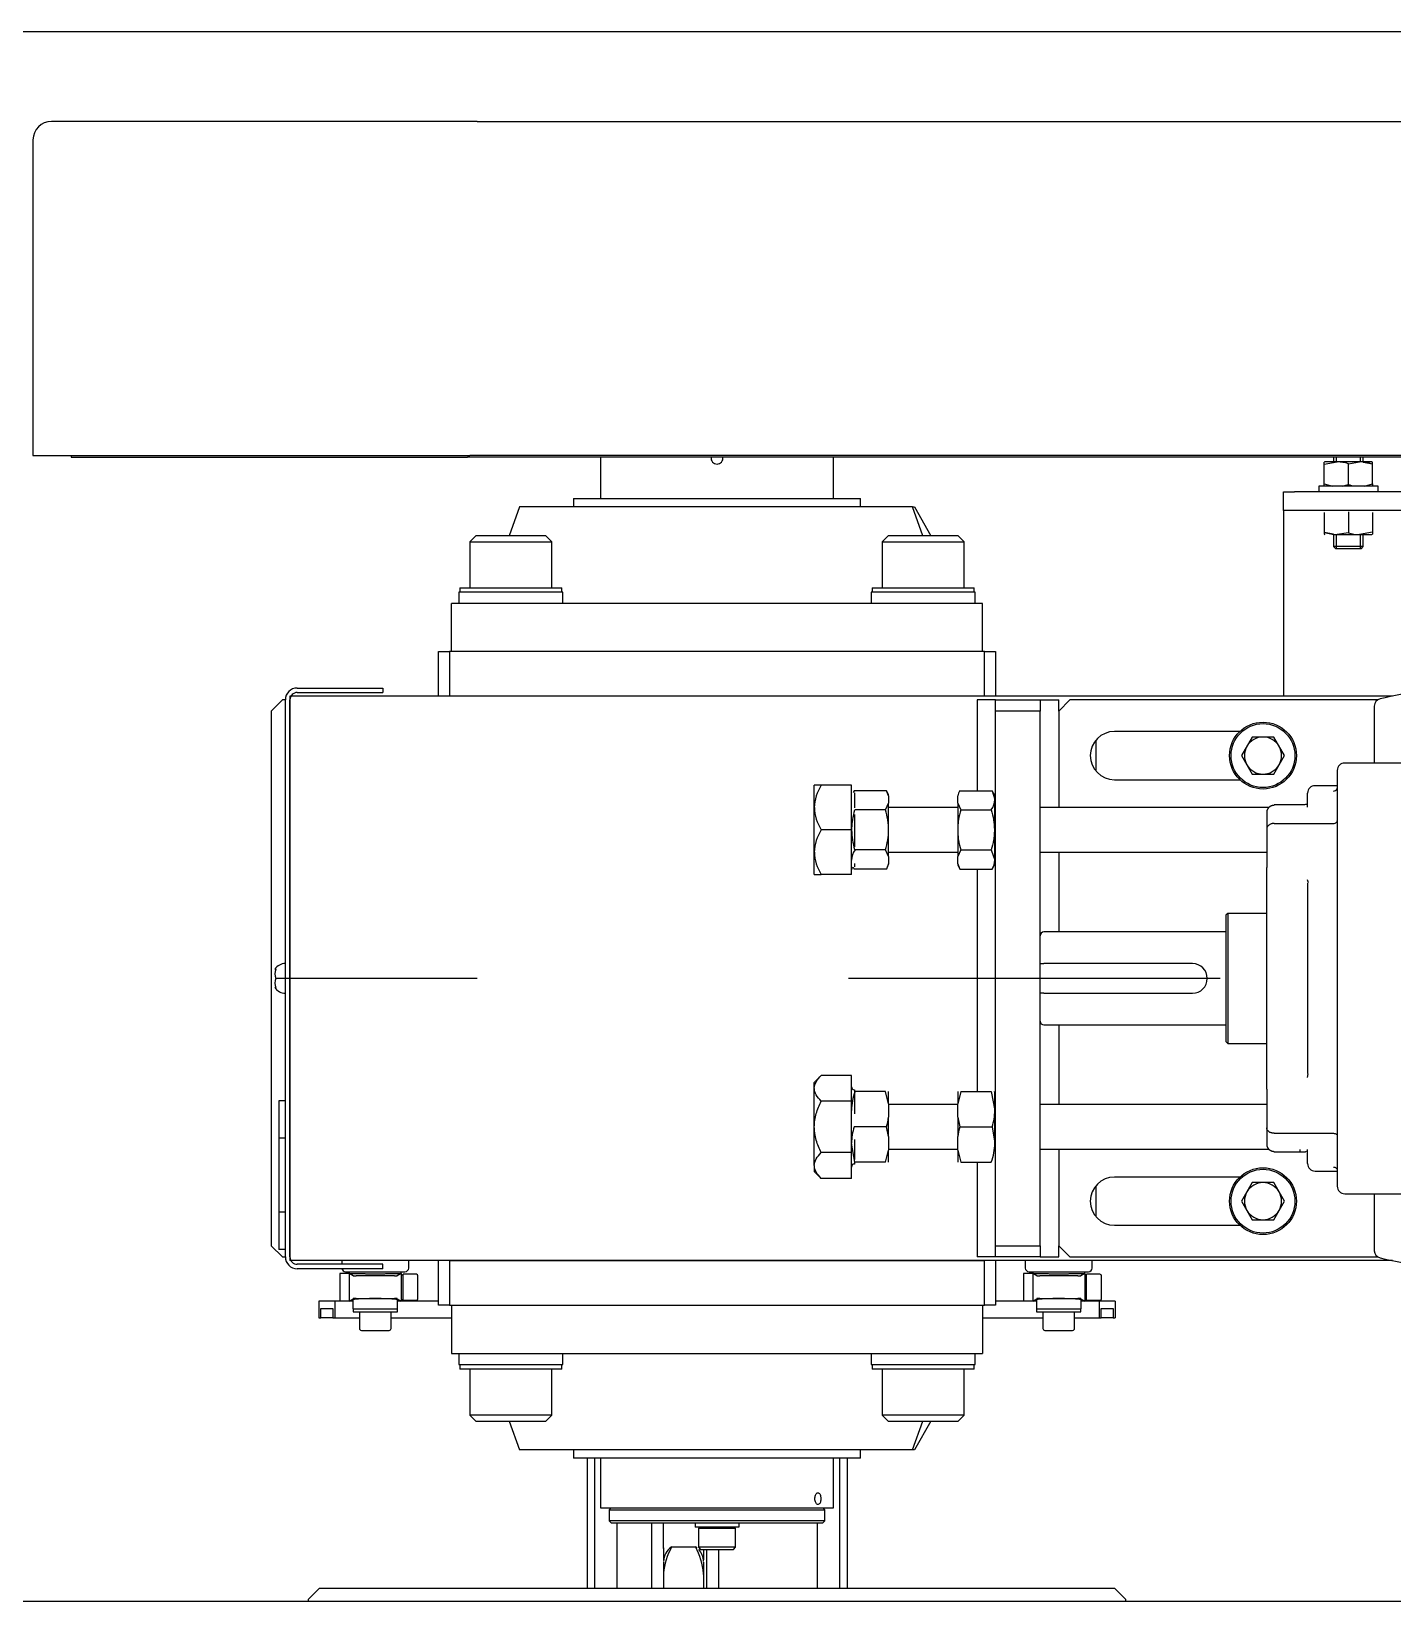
# Model space of a CAD drawing. Header units: metres. Extents: x 1161 to 1456, y 119 to 208.
# Drawn here: x 1362.4962 to 1362.8627, y 186.1984 to 186.6212 of the extents above; entities that cross this region are included whole.
import ezdxf

# ---------------------------------------------------------------- set-up
doc = ezdxf.new("R2010")
doc.units = ezdxf.units.M
doc.header["$MEASUREMENT"] = 0
doc.linetypes.add('CENTER2', pattern=[1.125, 0.75, -0.125, 0.125, -0.125])

# ---------------------------------------------------------------- blocks, each defined once
blk = doc.blocks.new('A$C0B0434A7')
at = {"color": 8}
blk.add_line((-1164.15, 3105.66), (4235.85, 3105.66), dxfattribs=at)
at = {"color": 8, "linetype": 'Continuous'}
for p, q in [((470.26, 3081.44), (355.69, 3081.44)), ((470.26, 3081.44), (789.29, 3081.44)), ((350.69, 3076.44), (350.69, 2991.44)), ((350.69, 2991.44), (468.33, 2991.44)), ((361.01, 2991.44), (361.01, 2990.97)), ((361.01, 2990.97), (467.64, 2990.97)), ((786.67, 2990.97), (467.64, 2990.97)), ((787.36, 2991.44), (468.33, 2991.44)), ((503.45, 2990.97), (503.45, 2979.84)), ((566.25, 2979.84), (566.25, 2990.97)), ((698.35, 2989.08), (701.85, 2989.74)), ((698.52, 2989.74), (698.35, 2989.64)), ((698.35, 2989.08), (698.35, 2989.64)), ((701.85, 2989.74), (698.52, 2989.74)), ((700.85, 2990.97), (700.85, 2989.74)), ((701.62, 2989.74), (701.62, 2990.97)), ((707.85, 2989.74), (701.85, 2989.74)), ((704.85, 2989.24), (707.85, 2989.74)), ((711.18, 2989.74), (707.85, 2989.74)), ((708.08, 2989.74), (708.08, 2990.97)), ((708.85, 2989.74), (708.85, 2990.97)), ((711.35, 2989.64), (711.18, 2989.74)), ((711.35, 2989.08), (711.35, 2989.64)), ((698.35, 2983.8), (698.35, 2989.08)), ((704.85, 2983.64), (704.85, 2989.24)), ((711.35, 2989.08), (708.85, 2989.55)), ((711.35, 2983.8), (711.35, 2989.08)), ((687.35, 2976.64), (687.35, 2981.64)), ((687.35, 2981.64), (690.35, 2981.64)), ((754.35, 2981.64), (690.35, 2981.64)), ((712.85, 2983.24), (696.85, 2983.24)), ((696.85, 2983.24), (696.85, 2981.64)), ((698.35, 2983.24), (698.35, 2983.8)), ((698.35, 2983.8), (700.55, 2983.24)), ((703.14, 2983.24), (704.85, 2983.64)), ((709.15, 2983.24), (711.35, 2983.8)), ((711.35, 2983.8), (711.35, 2983.24)), ((712.85, 2981.64), (712.85, 2983.24)), ((481.71, 2977.64), (478.9, 2969.84)), ((587.46, 2977.64), (481.71, 2977.64)), ((496.2, 2979.84), (573.5, 2979.84)), ((496.2, 2979.84), (496.2, 2977.64)), ((573.5, 2977.64), (573.5, 2979.84)), ((590.29, 2969.84), (587.46, 2977.64)), ((587.46, 2977.64), (587.99, 2977.64)), ((587.99, 2977.64), (592.44, 2969.84)), ((687.35, 2976.64), (687.35, 2971.64)), ((690.35, 2976.64), (687.35, 2976.64)), ((754.35, 2976.64), (690.35, 2976.64)), ((698.35, 2976.08), (698.35, 2970.8)), ((704.85, 2976.24), (704.85, 2970.64)), ((711.35, 2976.08), (711.35, 2970.8)), ((469.95, 2969.84), (468.35, 2968.24)), ((488.75, 2969.84), (469.95, 2969.84)), ((490.35, 2968.24), (488.75, 2969.84)), ((580.95, 2969.84), (579.35, 2968.24)), ((599.75, 2969.84), (580.95, 2969.84)), ((601.35, 2968.24), (599.75, 2969.84)), ((687.35, 2971.64), (687.35, 2926.64)), ((698.35, 2970.8), (698.35, 2970.24)), ((698.35, 2970.8), (700.85, 2970.33)), ((698.35, 2970.24), (698.52, 2970.14)), ((700.85, 2970.14), (700.85, 2966.94)), ((701.62, 2966.44), (701.62, 2970.14)), ((704.85, 2970.64), (701.85, 2970.14)), ((701.85, 2970.14), (707.85, 2970.14)), ((711.35, 2970.8), (707.85, 2970.14)), ((707.85, 2970.14), (711.18, 2970.14)), ((708.08, 2966.44), (708.08, 2970.14)), ((708.85, 2966.94), (708.85, 2970.14)), ((711.18, 2970.14), (711.35, 2970.24)), ((711.35, 2970.8), (711.35, 2970.24)), ((468.35, 2968.24), (490.35, 2968.24)), ((468.35, 2968.24), (468.35, 2955.84)), ((490.35, 2955.84), (490.35, 2968.24)), ((579.35, 2968.24), (601.35, 2968.24)), ((579.35, 2968.24), (579.35, 2955.84)), ((601.35, 2955.84), (601.35, 2968.24)), ((708.85, 2966.94), (700.85, 2966.94)), ((700.85, 2966.94), (701.35, 2966.44)), ((701.35, 2966.44), (708.35, 2966.44)), ((708.35, 2966.44), (708.85, 2966.94)), ((465.65, 2955.84), (493.05, 2955.84)), ((465.65, 2955.84), (465.65, 2954.64)), ((493.05, 2954.64), (493.05, 2955.84)), ((576.65, 2955.84), (604.05, 2955.84)), ((576.65, 2955.84), (576.65, 2954.64)), ((604.05, 2954.64), (604.05, 2955.84)), ((479.35, 2951.64), (463.35, 2951.64)), ((463.35, 2938.64), (463.35, 2951.64)), ((493.35, 2954.64), (465.35, 2954.64)), ((465.35, 2954.64), (465.35, 2951.64)), ((590.35, 2951.64), (479.35, 2951.64)), ((493.35, 2951.64), (493.35, 2954.64)), ((604.35, 2954.64), (576.35, 2954.64)), ((576.35, 2954.64), (576.35, 2951.64)), ((606.35, 2951.64), (590.35, 2951.64)), ((604.35, 2951.64), (604.35, 2954.64)), ((606.35, 2938.64), (606.35, 2951.64)), ((459.85, 2938.64), (462.85, 2938.64)), ((459.85, 2926.64), (459.85, 2938.64)), ((606.85, 2938.64), (462.85, 2938.64)), ((462.85, 2938.64), (462.85, 2926.64)), ((606.85, 2938.64), (609.85, 2938.64)), ((606.85, 2926.64), (606.85, 2938.64)), ((609.85, 2938.64), (609.85, 2926.64)), ((419.85, 2926.64), (419.85, 2774.64)), ((716.72, 2926.64), (419.85, 2926.64)), ((421.85, 2928.84), (444.85, 2928.84)), ((421.85, 2927.64), (444.85, 2927.64)), ((444.85, 2928.84), (444.85, 2927.64)), ((606.85, 2926.64), (462.85, 2926.64)), ((417.85, 2925.64), (414.85, 2922.64)), ((414.85, 2922.64), (414.85, 2778.64)), ((418.65, 2925.64), (417.85, 2925.64)), ((418.65, 2775.64), (418.65, 2925.64)), ((419.85, 2775.64), (419.85, 2925.64)), ((604.85, 2925.64), (604.85, 2901.19)), ((609.85, 2925.64), (604.85, 2925.64)), ((609.85, 2922.64), (609.85, 2925.64)), ((609.85, 2925.64), (621.85, 2925.64)), ((609.85, 2778.64), (609.85, 2922.64)), ((621.85, 2922.64), (609.85, 2922.64)), ((621.85, 2925.64), (621.85, 2922.64)), ((621.85, 2925.64), (626.85, 2925.64)), ((621.85, 2862.14), (621.85, 2922.64)), ((629.85, 2925.64), (626.85, 2922.64)), ((626.85, 2922.64), (626.85, 2925.64)), ((626.85, 2922.64), (626.85, 2896.64)), ((712.72, 2925.64), (629.85, 2925.64)), ((711.8, 2923.97), (711.8, 2908.64)), ((636.85, 2914.79), (636.85, 2906.49)), ((675.62, 2917.14), (641.85, 2917.14)), ((678.96, 2915.64), (676.08, 2910.64)), ((684.74, 2915.64), (678.96, 2915.64)), ((687.62, 2910.64), (684.74, 2915.64)), ((676.08, 2910.64), (678.96, 2905.64)), ((684.74, 2905.64), (687.62, 2910.64)), ((678.96, 2905.64), (684.74, 2905.64)), ((701.85, 2906.64), (701.85, 2794.64)), ((748.58, 2908.64), (703.85, 2908.64)), ((561.05, 2896.64), (561.05, 2902.64)), ((562.91, 2902.64), (561.05, 2902.64)), ((571.05, 2902.64), (562.91, 2902.64)), ((571.05, 2890.64), (571.05, 2902.64)), ((571.78, 2901.19), (571.51, 2900.72)), ((580.44, 2901.19), (571.78, 2901.19)), ((581.05, 2899.77), (580.44, 2901.19)), ((581.05, 2900.14), (580.44, 2901.19)), ((600.25, 2901.19), (608.91, 2901.19)), ((608.91, 2901.19), (609.65, 2898.8)), ((609.65, 2899.92), (608.91, 2901.19)), ((641.85, 2904.14), (675.62, 2904.14)), ((701.85, 2902.53), (695.85, 2902.53)), ((561.05, 2884.64), (561.05, 2896.64)), ((571.85, 2900.64), (571.85, 2896.6)), ((580.22, 2896.04), (581.05, 2897.82)), ((581.05, 2899.77), (581.05, 2900.14)), ((581.05, 2899.77), (581.05, 2897.82)), ((581.05, 2890.64), (581.05, 2897.82)), ((599.65, 2896.64), (581.05, 2896.64)), ((599.65, 2897.82), (599.65, 2899.77)), ((599.65, 2897.82), (599.65, 2890.64)), ((599.65, 2897.82), (600.47, 2896.04)), ((609.65, 2898.8), (609.65, 2899.92)), ((609.65, 2882.49), (609.65, 2898.8)), ((609.85, 2896.64), (609.65, 2896.64)), ((683.41, 2896.64), (621.85, 2896.64)), ((691.85, 2897.35), (684.84, 2897.35)), ((693.85, 2896.75), (693.85, 2900.53)), ((571.85, 2894.8), (571.85, 2886.06)), ((580.22, 2896.04), (572, 2896.04)), ((600.47, 2896.04), (608.69, 2896.04)), ((682.85, 2895.35), (682.85, 2890.87)), ((571.05, 2890.64), (562.91, 2890.64)), ((571.05, 2878.64), (571.05, 2890.64)), ((581.05, 2883.46), (581.05, 2890.64)), ((599.65, 2890.64), (599.65, 2883.46)), ((682.85, 2890.87), (682.85, 2880.5)), ((684.85, 2892.36), (700.85, 2892.36)), ((561.05, 2878.64), (561.05, 2884.64)), ((580.22, 2885.24), (572, 2885.24)), ((581.05, 2883.46), (580.22, 2885.24)), ((581.05, 2884.64), (599.65, 2884.64)), ((600.47, 2885.24), (599.65, 2883.46)), ((600.47, 2885.24), (608.69, 2885.24)), ((608.69, 2885.24), (609.65, 2882.49)), ((609.65, 2884.64), (609.85, 2884.64)), ((621.85, 2884.64), (682.85, 2884.64)), ((626.85, 2884.64), (626.85, 2863.14)), ((571.51, 2880.57), (571.78, 2880.09)), ((580.44, 2880.09), (571.78, 2880.09)), ((571.85, 2881.54), (571.85, 2880.64)), ((581.05, 2881.51), (580.44, 2880.09)), ((581.05, 2883.46), (581.05, 2881.51)), ((599.65, 2881.51), (599.65, 2883.46)), ((599.65, 2881.51), (599.65, 2881.14)), ((599.65, 2881.51), (600.25, 2880.09)), ((599.65, 2881.14), (600.25, 2880.09)), ((600.25, 2880.09), (608.91, 2880.09)), ((604.85, 2880.09), (604.85, 2820.14)), ((608.91, 2880.09), (609.65, 2881.36)), ((609.65, 2882.49), (609.65, 2881.36)), ((682.85, 2865.35), (682.85, 2880.5)), ((561.05, 2878.64), (562.91, 2878.64)), ((571.05, 2878.64), (562.91, 2878.64)), ((693.71, 2877.3), (693.99, 2876.46)), ((693.85, 2876.25), (693.85, 2825.04)), ((672.35, 2868.14), (671.85, 2867.64)), ((671.85, 2867.64), (671.85, 2833.64)), ((672.35, 2868.14), (672.35, 2833.14)), ((682.85, 2868.14), (672.35, 2868.14)), ((671.85, 2863.14), (622.85, 2863.14)), ((682.85, 2861.15), (682.85, 2865.35)), ((621.85, 2854.64), (621.85, 2862.14)), ((682.85, 2840.14), (682.85, 2861.15)), ((621.85, 2854.64), (622.85, 2854.64)), ((621.85, 2846.64), (621.85, 2854.64)), ((662.85, 2854.64), (622.85, 2854.64)), ((415.78, 2853.14), (416.09, 2853.14)), ((415.78, 2848.14), (416.09, 2848.14)), ((621.85, 2839.14), (621.85, 2846.64)), ((622.85, 2846.64), (621.85, 2846.64)), ((622.85, 2846.64), (662.85, 2846.64)), ((621.85, 2778.64), (621.85, 2839.14)), ((622.85, 2838.14), (671.85, 2838.14)), ((626.85, 2838.14), (626.85, 2816.64)), ((682.85, 2835.93), (682.85, 2840.14)), ((671.85, 2833.64), (672.35, 2833.14)), ((682.85, 2820.78), (682.85, 2835.93)), ((672.35, 2833.14), (682.85, 2833.14)), ((693.88, 2824.93), (693.71, 2823.98)), ((562.91, 2824.5), (561.05, 2822.64)), ((561.05, 2821.03), (561.05, 2822.64)), ((561.05, 2810.64), (561.05, 2821.03)), ((571.05, 2824.5), (562.91, 2824.5)), ((571.05, 2817.57), (571.05, 2824.5)), ((571.85, 2820.64), (571.85, 2819.68)), ((682.85, 2820.78), (682.85, 2810.41)), ((416.85, 2817.64), (416.85, 2815.64)), ((418.65, 2817.64), (416.85, 2817.64)), ((571.05, 2817.57), (562.91, 2817.57)), ((571.05, 2803.71), (571.05, 2817.57)), ((571.85, 2819.56), (571.85, 2814.14)), ((580.22, 2820.14), (572, 2820.14)), ((581.05, 2816.86), (580.22, 2820.14)), ((581.05, 2816.86), (581.05, 2820.14)), ((581.05, 2816.86), (581.05, 2813.26)), ((599.65, 2816.64), (581.05, 2816.64)), ((599.65, 2820.14), (599.65, 2816.86)), ((600.47, 2820.14), (599.65, 2816.86)), ((599.65, 2813.26), (599.65, 2816.86)), ((600.47, 2820.14), (608.69, 2820.14)), ((608.69, 2820.14), (609.65, 2815.06)), ((609.65, 2819.92), (609.52, 2820.14)), ((609.65, 2815.06), (609.65, 2819.92)), ((609.85, 2816.64), (609.65, 2816.64)), ((682.85, 2816.64), (621.85, 2816.64)), ((416.85, 2815.64), (416.85, 2811.14)), ((581.05, 2808.03), (581.05, 2813.26)), ((599.65, 2813.26), (599.65, 2808.03)), ((599.65, 2813.26), (600.25, 2810.64)), ((609.65, 2806.22), (609.65, 2815.06)), ((416.85, 2811.14), (416.85, 2807.64)), ((561.05, 2800.25), (561.05, 2810.64)), ((580.44, 2810.64), (571.78, 2810.64)), ((581.05, 2808.03), (580.44, 2810.64)), ((581.05, 2808.03), (581.05, 2804.42)), ((599.65, 2804.42), (599.65, 2808.03)), ((600.25, 2810.64), (608.91, 2810.64)), ((608.91, 2810.64), (609.65, 2806.22)), ((682.85, 2810.41), (682.85, 2805.93)), ((684.85, 2808.92), (700.85, 2808.92)), ((418.65, 2807.64), (416.85, 2807.64)), ((416.85, 2807.64), (416.85, 2805.64)), ((416.85, 2805.64), (416.85, 2789.64)), ((571.05, 2803.71), (562.91, 2803.71)), ((572, 2801.14), (571.05, 2806.22)), ((571.05, 2796.78), (571.05, 2803.71)), ((571.85, 2807.25), (571.85, 2801.84)), ((580.22, 2801.14), (581.05, 2804.42)), ((581.05, 2804.64), (599.65, 2804.64)), ((581.05, 2801.14), (581.05, 2804.42)), ((599.65, 2804.42), (599.65, 2801.14)), ((599.65, 2804.42), (600.47, 2801.14)), ((621.85, 2804.64), (683.4, 2804.64)), ((626.85, 2804.64), (626.85, 2778.64)), ((684.85, 2803.93), (684.85, 2804.05)), ((684.85, 2803.93), (691.85, 2803.93)), ((691.85, 2803.93), (691.85, 2804.52)), ((693.85, 2800.75), (693.85, 2804.53)), ((561.05, 2800.25), (561.05, 2798.64)), ((571.85, 2801.26), (571.85, 2800.64)), ((580.22, 2801.14), (572, 2801.14)), ((600.47, 2801.14), (608.69, 2801.14)), ((604.85, 2801.14), (604.85, 2775.64)), ((561.05, 2798.64), (562.91, 2796.78)), ((571.05, 2796.78), (562.91, 2796.78)), ((675.62, 2797.14), (641.85, 2797.14)), ((678.96, 2795.64), (676.08, 2790.64)), ((684.74, 2795.64), (678.96, 2795.64)), ((687.62, 2790.64), (684.74, 2795.64)), ((695.85, 2798.75), (701.85, 2798.75)), ((636.85, 2794.79), (636.85, 2786.49)), ((703.85, 2792.64), (748.58, 2792.64)), ((711.8, 2792.64), (711.8, 2777.31)), ((416.85, 2789.64), (416.85, 2787.64)), ((418.65, 2787.64), (416.85, 2787.64)), ((416.85, 2787.64), (416.85, 2784.14)), ((676.08, 2790.64), (678.96, 2785.64)), ((684.74, 2785.64), (687.62, 2790.64)), ((416.85, 2784.14), (416.85, 2779.64)), ((641.85, 2784.14), (675.62, 2784.14)), ((678.96, 2785.64), (684.74, 2785.64)), ((414.85, 2778.64), (417.85, 2775.64)), ((416.85, 2779.64), (416.85, 2777.64)), ((609.85, 2775.64), (609.85, 2778.64)), ((609.85, 2778.64), (621.85, 2778.64)), ((621.85, 2778.64), (621.85, 2775.64)), ((626.85, 2778.64), (629.85, 2775.64)), ((626.85, 2775.64), (626.85, 2778.64)), ((418.65, 2777.64), (416.85, 2777.64)), ((417.85, 2775.64), (418.65, 2775.64)), ((716.72, 2774.64), (419.85, 2774.64)), ((433.85, 2774.64), (433.85, 2773.64)), ((451.85, 2772.64), (451.85, 2774.64)), ((459.85, 2762.64), (459.85, 2774.64)), ((462.85, 2774.64), (606.85, 2774.64)), ((462.85, 2774.64), (462.85, 2762.64)), ((609.85, 2775.64), (604.85, 2775.64)), ((606.85, 2762.64), (606.85, 2774.64)), ((621.85, 2775.64), (609.85, 2775.64)), ((609.85, 2774.64), (609.85, 2762.64)), ((617.85, 2774.64), (617.85, 2772.64)), ((621.85, 2775.64), (626.85, 2775.64)), ((629.85, 2775.64), (712.72, 2775.64)), ((635.85, 2772.64), (635.85, 2774.64)), ((444.85, 2773.64), (421.85, 2773.64)), ((444.85, 2772.44), (421.85, 2772.44)), ((435.85, 2771.14), (433.35, 2771.14)), ((433.35, 2771.14), (433.35, 2763.74)), ((434.85, 2771.64), (450.85, 2771.64)), ((435.85, 2771.64), (435.85, 2771.14)), ((435.85, 2771.14), (439.21, 2771.14)), ((436.92, 2770.56), (435.85, 2771.14)), ((435.85, 2771.14), (435.85, 2763.74)), ((447.98, 2770.52), (437.72, 2770.52)), ((444.85, 2772.44), (444.85, 2773.64)), ((446.49, 2771.14), (449.85, 2771.14)), ((449.85, 2771.14), (448.78, 2770.56)), ((449.85, 2771.14), (449.85, 2771.64)), ((449.85, 2771.14), (449.85, 2771.14)), ((449.85, 2771.14), (449.85, 2763.74)), ((450.35, 2770.69), (449.85, 2770.69)), ((450.35, 2763.94), (450.35, 2770.94)), ((453.95, 2770.94), (450.35, 2770.94)), ((454.35, 2764.34), (454.35, 2770.54)), ((619.85, 2771.14), (617.35, 2771.14)), ((617.35, 2771.14), (617.35, 2763.74)), ((618.85, 2771.64), (634.85, 2771.64)), ((619.85, 2771.64), (619.85, 2771.14)), ((619.85, 2771.14), (623.21, 2771.14)), ((620.92, 2770.56), (619.85, 2771.14)), ((619.85, 2771.14), (619.85, 2763.74)), ((631.98, 2770.52), (621.72, 2770.52)), ((630.49, 2771.14), (633.85, 2771.14)), ((633.85, 2771.14), (632.78, 2770.56)), ((633.85, 2771.14), (633.85, 2771.64)), ((633.85, 2771.14), (633.85, 2771.14)), ((633.85, 2771.14), (633.85, 2763.74)), ((634.35, 2770.69), (633.85, 2770.69)), ((634.35, 2763.94), (634.35, 2770.94)), ((637.95, 2770.94), (634.35, 2770.94)), ((638.35, 2764.34), (638.35, 2770.54)), ((427.67, 2763.74), (427.67, 2759.24)), ((431.94, 2763.74), (427.67, 2763.74)), ((428.19, 2761.74), (431.43, 2761.74)), ((428.19, 2759.24), (428.19, 2761.74)), ((431.43, 2761.74), (431.43, 2759.24)), ((431.94, 2763.74), (431.94, 2759.24)), ((436.85, 2763.74), (431.94, 2763.74)), ((435.85, 2763.74), (436.92, 2764.38)), ((436.85, 2764.08), (436.85, 2761.64)), ((436.85, 2761.64), (448.85, 2761.64)), ((436.9, 2761.64), (436.9, 2760.84)), ((437.72, 2764.42), (447.98, 2764.42)), ((448.78, 2764.38), (449.85, 2763.74)), ((448.8, 2760.84), (448.8, 2761.64)), ((448.85, 2761.64), (448.85, 2764.08)), ((459.85, 2763.74), (448.85, 2763.74)), ((449.85, 2764.19), (450.35, 2764.19)), ((450.35, 2763.94), (453.95, 2763.94)), ((462.85, 2762.64), (459.85, 2762.64)), ((462.85, 2762.64), (606.85, 2762.64)), ((463.35, 2762.64), (463.35, 2749.64)), ((606.35, 2762.64), (606.35, 2749.64)), ((609.85, 2762.64), (606.85, 2762.64)), ((620.85, 2763.74), (609.85, 2763.74)), ((619.85, 2763.74), (620.92, 2764.38)), ((620.85, 2764.08), (620.85, 2761.64)), ((620.85, 2761.64), (632.85, 2761.64)), ((620.9, 2761.64), (620.9, 2760.84)), ((621.72, 2764.42), (631.98, 2764.42)), ((632.78, 2764.38), (633.85, 2763.74)), ((632.8, 2760.84), (632.8, 2761.64)), ((632.85, 2761.64), (632.85, 2764.08)), ((637.75, 2763.74), (632.85, 2763.74)), ((633.85, 2764.19), (634.35, 2764.19)), ((634.35, 2763.94), (637.95, 2763.94)), ((637.75, 2763.74), (637.75, 2759.24)), ((642.02, 2763.74), (637.75, 2763.74)), ((638.27, 2761.74), (641.51, 2761.74)), ((638.27, 2759.24), (638.27, 2761.74)), ((641.51, 2761.74), (641.51, 2759.24)), ((642.02, 2763.74), (642.02, 2759.24)), ((427.67, 2759.24), (428.19, 2759.24)), ((431.43, 2759.24), (428.19, 2759.24)), ((431.43, 2759.24), (431.94, 2759.24)), ((431.94, 2759.24), (438.6, 2759.24)), ((436.9, 2760.84), (448.8, 2760.84)), ((438.6, 2760.84), (438.6, 2756.34)), ((447.1, 2756.34), (447.1, 2760.84)), ((447.1, 2759.24), (463.35, 2759.24)), ((606.35, 2759.24), (622.6, 2759.24)), ((620.9, 2760.84), (632.8, 2760.84)), ((622.6, 2760.84), (622.6, 2756.34)), ((631.1, 2756.34), (631.1, 2760.84)), ((631.1, 2759.24), (637.75, 2759.24)), ((637.75, 2759.24), (638.27, 2759.24)), ((641.51, 2759.24), (638.27, 2759.24)), ((641.51, 2759.24), (642.02, 2759.24)), ((439.1, 2755.84), (446.6, 2755.84)), ((623.1, 2755.84), (630.6, 2755.84)), ((463.35, 2749.64), (479.35, 2749.64)), ((465.35, 2749.64), (465.35, 2746.64)), ((479.35, 2749.64), (590.35, 2749.64)), ((493.35, 2746.64), (493.35, 2749.64)), ((576.35, 2749.64), (576.35, 2746.64)), ((590.35, 2749.64), (606.35, 2749.64)), ((604.35, 2746.64), (604.35, 2749.64)), ((465.35, 2746.64), (493.35, 2746.64)), ((465.65, 2746.64), (465.65, 2745.44)), ((493.05, 2745.44), (465.65, 2745.44)), ((468.35, 2745.44), (468.35, 2733.04)), ((490.35, 2733.04), (490.35, 2745.44)), ((493.05, 2745.44), (493.05, 2746.64)), ((576.35, 2746.64), (604.35, 2746.64)), ((576.65, 2746.64), (576.65, 2745.44)), ((604.05, 2745.44), (576.65, 2745.44)), ((579.35, 2745.44), (579.35, 2733.04)), ((601.35, 2733.04), (601.35, 2745.44)), ((604.05, 2745.44), (604.05, 2746.64)), ((490.35, 2733.04), (468.35, 2733.04)), ((468.35, 2733.04), (469.95, 2731.44)), ((488.75, 2731.44), (490.35, 2733.04)), ((601.35, 2733.04), (579.35, 2733.04)), ((579.35, 2733.04), (580.95, 2731.44)), ((599.75, 2731.44), (601.35, 2733.04)), ((469.95, 2731.44), (488.75, 2731.44)), ((478.9, 2731.44), (481.71, 2723.64)), ((580.95, 2731.44), (599.75, 2731.44)), ((587.46, 2723.64), (590.29, 2731.44)), ((592.44, 2731.44), (587.99, 2723.64)), ((587.46, 2723.64), (481.71, 2723.64)), ((496.2, 2723.64), (496.2, 2721.44)), ((573.5, 2721.44), (573.5, 2723.64)), ((587.99, 2723.64), (587.46, 2723.64)), ((573.5, 2721.44), (496.2, 2721.44)), ((499.85, 2721.44), (499.85, 2686.44)), ((501.85, 2721.44), (501.85, 2686.44)), ((503.45, 2721.44), (503.45, 2708.04)), ((566.25, 2708.04), (566.25, 2721.44)), ((567.85, 2721.44), (567.85, 2686.44)), ((569.85, 2721.44), (569.85, 2686.44)), ((503.45, 2708.04), (566.25, 2708.04)), ((506.35, 2708.04), (505.85, 2707.54)), ((505.85, 2707.54), (563.85, 2707.54)), ((505.85, 2707.54), (505.85, 2704.54)), ((563.85, 2707.54), (563.35, 2708.04)), ((563.85, 2704.54), (563.85, 2707.54)), ((563.85, 2704.54), (505.85, 2704.54)), ((505.85, 2704.54), (506.35, 2704.04)), ((506.35, 2704.04), (563.35, 2704.04)), ((507.85, 2704.04), (507.85, 2686.44)), ((517.3, 2694.7), (517.3, 2704.04)), ((520.45, 2697.09), (520.45, 2704.04)), ((528.95, 2704.04), (528.95, 2702.84)), ((540.74, 2702.84), (528.95, 2702.84)), ((530.16, 2702.84), (529.85, 2702.53)), ((539.85, 2702.53), (529.85, 2702.53)), ((529.85, 2702.53), (529.85, 2697.44)), ((539.85, 2702.53), (539.54, 2702.84)), ((539.85, 2697.44), (539.85, 2702.53)), ((540.74, 2704.04), (540.74, 2702.84)), ((561.85, 2704.04), (561.85, 2686.44)), ((563.35, 2704.04), (563.85, 2704.54)), ((517.3, 2686.44), (517.3, 2694.7)), ((520.46, 2697.26), (520.45, 2696.91)), ((520.45, 2697.09), (520.45, 2696.91)), ((520.45, 2696.91), (520.45, 2694.03)), ((522.63, 2697.51), (529.06, 2697.51)), ((539.85, 2697.44), (529.85, 2697.44)), ((529.85, 2697.44), (530.45, 2696.84)), ((530.45, 2696.84), (539.25, 2696.84)), ((531.25, 2696.91), (531.25, 2694.03)), ((532.15, 2694.7), (532.15, 2696.84)), ((532.15, 2686.44), (532.15, 2694.7)), ((535.3, 2694.7), (535.3, 2696.84)), ((535.3, 2686.44), (535.3, 2694.7)), ((539.25, 2696.84), (539.85, 2697.44)), ((520.45, 2693.39), (520.45, 2690.08)), ((520.46, 2690.42), (520.45, 2690.08)), ((520.45, 2690.08), (520.45, 2686.44)), ((531.25, 2690.08), (531.23, 2690.42)), ((531.25, 2693.39), (531.25, 2690.08)), ((531.25, 2690.08), (531.25, 2686.44)), ((427.85, 2686.44), (424.85, 2683.44)), ((427.85, 2686.44), (641.85, 2686.44)), ((644.85, 2683.44), (641.85, 2686.44)), ((4189.85, 2682.8), (-320.15, 2682.8)), ((424.85, 2682.8), (424.85, 2683.44)), ((644.85, 2683.44), (644.85, 2682.8))]:
    blk.add_line(p, q, dxfattribs=at)
at = {"color": 8, "linetype": 'CENTER2', "ltscale": 10}
blk.add_line((4270.27, 2850.64), (416.35, 2850.64), dxfattribs=at)
at = {"color": 8, "linetype": 'Continuous'}
for centre, radius in [((681.85, 2910.64), 9), ((681.85, 2910.64), 8.6), ((681.85, 2790.64), 9), ((681.85, 2790.64), 8.6)]:
    blk.add_circle(centre, radius, dxfattribs=at)
for centre, radius, start, end in [((355.69, 3076.44), 5, 90, 180), ((534.85, 2990.74), 1.6, 171.7338, 270), ((534.85, 2990.74), 1.6, 270, 8.3122), ((701.76, 2979.86), 9.88, 71.7616, 89.4695), ((707.71, 2979.38), 10.36, 69.4133, 89.2107), ((708.29, 2994.52), 11.41, 252.4444, 261.241), ((701.99, 2980.5), 10.36, 249.4133, 269.2107), ((707.94, 2980.02), 9.88, 251.7616, 269.4695), ((421.85, 2925.64), 3.2, 90, 180), ((421.85, 2925.64), 2, 90, 180), ((765.84, 2689.48), 242.2, 99.8398, 102.5088), ((713.8, 2923.97), 2, 102.5121, 180), ((641.85, 2910.64), 6.5, 90, 270), ((681.85, 2910.64), 5, 90, 150), ((681.85, 2910.64), 5, 30, 90), ((681.85, 2910.64), 5, 150, 210), ((681.85, 2910.64), 5, 330, 30), ((681.85, 2910.64), 5, 210, 270), ((681.85, 2910.64), 5, 270, 330), ((703.85, 2906.64), 2, 90, 180), ((573.06, 2896.21), 12.02, 147.6599, 177.9559), ((605.23, 2898.23), 5.79, 149.188, 164.49), ((695.85, 2900.53), 2, 90, 180), ((700.81, 2902.11), 1.04, 271.7517, 337.5869), ((572.8, 2896.99), 11.75, 181.6935, 212.6908), ((604.65, 2898.99), 5, 323.9539, 357.811), ((573.06, 2884.21), 12.02, 147.6599, 177.9559), ((572.8, 2884.99), 11.75, 181.6935, 212.6908), ((576.05, 2882.29), 5, 143.9539, 177.811), ((571.85, 2879.84), 0.8, 115.0334, 180), ((575.47, 2883.06), 5.79, 329.188, 344.49), ((604.97, 2882.61), 4.68, 327.4049, 358.4383), ((622.85, 2862.14), 1, 90, 180), ((418.65, 2851.14), 3.5, 90, 145.1135), ((662.85, 2850.64), 4, 270, 90), ((418.43, 2851.89), 2.65, 151.9091, 208.0909), ((418.43, 2849.39), 2.65, 151.9091, 208.0909), ((418.65, 2850.14), 3.5, 214.8682, 270), ((622.85, 2839.14), 1, 180, 270), ((571.85, 2821.44), 0.8, 180, 270), ((586.14, 2814.86), 15.09, 159.5019, 179.2238), ((564.69, 2815.67), 16.54, 342.2934, 351.6054), ((595.19, 2815.2), 14.46, 341.6382, 359.4591), ((585.51, 2806.09), 14.46, 161.6382, 179.4591), ((616.01, 2805.61), 16.54, 162.2934, 171.6054), ((594.56, 2806.43), 15.09, 339.5019, 359.2238), ((571.85, 2799.84), 0.8, 90, 180), ((695.85, 2800.75), 2, 180, 270), ((641.85, 2790.64), 6.5, 90, 270), ((681.85, 2790.64), 5, 90, 150), ((681.85, 2790.64), 5, 30, 90), ((681.85, 2790.64), 5, 150, 210), ((681.85, 2790.64), 5, 330, 30), ((703.85, 2794.64), 2, 180, 270), ((681.85, 2790.64), 5, 210, 270), ((681.85, 2790.64), 5, 270, 330), ((421.85, 2775.64), 3.2, 180, 270), ((421.85, 2775.64), 2, 180, 270), ((713.8, 2777.31), 2, 180, 257.4879), ((765.84, 3011.8), 242.2, 257.4869, 260.1602), ((434.85, 2772.64), 1, 191.537, 270), ((450.85, 2772.64), 1, 270, 0), ((453.95, 2770.54), 0.4, 0, 90), ((618.85, 2772.64), 1, 180, 270), ((634.85, 2772.64), 1, 270, 0), ((637.95, 2770.54), 0.4, 0, 90), ((453.95, 2764.34), 0.4, 270, 360), ((637.95, 2764.34), 0.4, 270, 360), ((439.1, 2756.34), 0.5, 180, 270), ((446.6, 2756.34), 0.5, 270, 360), ((623.1, 2756.34), 0.5, 180, 270), ((630.6, 2756.34), 0.5, 270, 360), ((525.13, 2693.57), 4.67, 122.3402, 179.0607), ((538.27, 2688.85), 17.88, 151.0111, 174.9686), ((526.6, 2693.59), 4.64, 50.5817, 57.8866), ((513.57, 2688.89), 17.73, 4.9307, 29.0897), ((526.6, 2693.59), 4.64, 0.7126, 43.7133)]:
    blk.add_arc(centre, radius, start, end, dxfattribs=at)
for points, weights, degree in [([(684.85, 2897.23), (683.68, 2897.23), (682.85, 2896.45), (682.85, 2895.35)], [0.955481047702, 0.768911766175, 0.768911763572, 0.955481039894], 3), ([(682.85, 2805.93), (682.85, 2804.83), (683.68, 2804.05), (684.85, 2804.05)], [0.955481043665, 0.768911764926, 0.768911764918, 0.955481043642], 3), ([(436.92, 2770.56), (436.99, 2770.52), (437.72, 2770.52)], [1, 0.737277336887, 1], 2), ([(439.21, 2771.14), (442.85, 2771.04), (446.49, 2771.14)], [1, 0.854218811535, 1], 2), ([(447.98, 2770.52), (448.71, 2770.52), (448.78, 2770.56)], [1, 0.737247644979, 1], 2), ([(620.92, 2770.56), (620.99, 2770.52), (621.72, 2770.52)], [1, 0.737277336891, 1], 2), ([(623.21, 2771.14), (626.85, 2771.04), (630.49, 2771.14)], [1, 0.854218811535, 1], 2), ([(631.98, 2770.52), (632.71, 2770.52), (632.78, 2770.56)], [1, 0.737247644927, 1], 2), ([(437.72, 2764.42), (436.99, 2764.42), (436.92, 2764.38)], [1, 0.737277336827, 1], 2), ([(448.78, 2764.38), (448.71, 2764.42), (447.98, 2764.42)], [1, 0.737247650874, 1], 2), ([(621.72, 2764.42), (620.99, 2764.42), (620.92, 2764.38)], [1, 0.737277336827, 1], 2), ([(632.78, 2764.38), (632.71, 2764.42), (631.98, 2764.42)], [1, 0.737247650869, 1], 2)]:
    blk.add_rational_spline(points, weights, degree=degree, dxfattribs=at)
for points, knots in [([(693.89, 2897.47), (693.86, 2897.49), (693.75, 2897.49), (693.47, 2897.46), (693.05, 2897.41), (692.49, 2897.36), (692.09, 2897.36), (691.85, 2897.35)], [0.3606517, 0.3606517, 0.3606517, 0.3606517, 0.4897619, 0.6130874, 0.7384354, 0.8665413, 1, 1, 1, 1]), ([(572, 2885.24), (571.75, 2886.12), (571.54, 2887.02), (571.26, 2888.81), (571.18, 2889.72), (571.18, 2891.09), (571.2, 2891.55), (571.27, 2892.47), (571.33, 2892.93), (571.55, 2894.28), (571.75, 2895.17), (572, 2896.04)], [0, 0, 0, 0, 0.25, 0.25, 0.5, 0.5, 0.625, 0.625, 0.75, 0.75, 1, 1, 1, 1]), ([(581.05, 2890.64), (581.05, 2891.1), (581.03, 2891.56), (580.95, 2892.48), (580.9, 2892.93), (580.68, 2894.28), (580.47, 2895.17), (580.22, 2896.04)], [0, 0, 0, 0, 0.25, 0.25, 0.5, 0.5, 1, 1, 1, 1]), ([(600.47, 2896.04), (600.22, 2895.17), (600.02, 2894.28), (599.8, 2892.93), (599.74, 2892.47), (599.67, 2891.55), (599.65, 2891.1), (599.65, 2890.64)], [0, 0, 0, 0, 0.5, 0.5, 0.75, 0.75, 1, 1, 1, 1]), ([(608.69, 2896.04), (608.95, 2895.16), (609.15, 2894.26), (609.44, 2892.47), (609.52, 2891.56), (609.52, 2890.19), (609.5, 2889.73), (609.42, 2888.81), (609.37, 2888.35), (609.15, 2887), (608.94, 2886.11), (608.69, 2885.24)], [0, 0, 0, 0, 0.25, 0.25, 0.5, 0.5, 0.625, 0.625, 0.75, 0.75, 1, 1, 1, 1]), ([(700.85, 2892.36), (700.98, 2892.36), (701.12, 2892.38), (701.36, 2892.46), (701.47, 2892.51), (701.65, 2892.65), (701.73, 2892.73), (701.82, 2892.91), (701.85, 2893.01), (701.85, 2893.1)], [0, 0, 0, 0, 0.25, 0.25, 0.5, 0.5, 0.75, 0.75, 1, 1, 1, 1]), ([(580.22, 2885.24), (580.48, 2886.12), (580.68, 2887.02), (580.97, 2888.82), (581.05, 2889.73), (581.05, 2890.64)], [0, 0, 0, 0, 0.5, 0.5, 1, 1, 1, 1]), ([(599.65, 2890.64), (599.65, 2890.18), (599.67, 2889.72), (599.74, 2888.81), (599.8, 2888.35), (600.02, 2887), (600.22, 2886.11), (600.47, 2885.24)], [0, 0, 0, 0, 0.25, 0.25, 0.5, 0.5, 1, 1, 1, 1]), ([(684.85, 2892.36), (684.8, 2892.36), (684.72, 2892.36), (684.58, 2892.35), (684.45, 2892.33), (684.32, 2892.31), (684.19, 2892.28), (683.99, 2892.22), (683.71, 2892.11), (683.42, 2891.93), (683.17, 2891.7), (683.03, 2891.5), (682.93, 2891.31), (682.88, 2891.17), (682.85, 2891.01), (682.85, 2890.92), (682.85, 2890.87)], [0, 0, 0, 0, 0.040754, 0.081996, 0.123649, 0.165628, 0.207846, 0.250214, 0.370786, 0.499798, 0.614173, 0.749366, 0.794231, 0.874708, 0.945116, 1, 1, 1, 1]), ([(561.05, 2821.03), (561.05, 2821.64), (561.23, 2822.23), (561.9, 2823.4), (562.36, 2823.95), (562.91, 2824.5)], [0, 0, 0, 0, 0.5, 0.5, 1, 1, 1, 1]), ([(562.91, 2817.57), (562.36, 2818.11), (561.9, 2818.67), (561.41, 2819.53), (561.28, 2819.82), (561.1, 2820.42), (561.05, 2820.73), (561.05, 2821.03)], [0, 0, 0, 0, 0.5, 0.5, 0.75, 0.75, 1, 1, 1, 1]), ([(561.05, 2810.64), (561.05, 2811.86), (561.24, 2813.04), (561.73, 2814.79), (561.93, 2815.36), (562.39, 2816.49), (562.64, 2817.03), (562.91, 2817.57)], [0, 0, 0, 0, 0.5, 0.5, 0.75, 0.75, 1, 1, 1, 1]), ([(562.91, 2803.71), (562.64, 2804.25), (562.38, 2804.8), (561.93, 2805.93), (561.73, 2806.5), (561.4, 2807.65), (561.27, 2808.23), (561.14, 2809.13), (561.11, 2809.43), (561.06, 2810.03), (561.05, 2810.34), (561.05, 2810.64)], [0, 0, 0, 0, 0.25, 0.25, 0.5, 0.5, 0.75, 0.75, 0.875, 0.875, 1, 1, 1, 1]), ([(684.85, 2808.92), (684.8, 2808.92), (684.72, 2808.92), (684.58, 2808.93), (684.45, 2808.95), (684.32, 2808.97), (684.19, 2809), (683.99, 2809.06), (683.71, 2809.17), (683.42, 2809.35), (683.17, 2809.58), (683.03, 2809.78), (682.93, 2809.97), (682.88, 2810.12), (682.85, 2810.27), (682.85, 2810.37), (682.85, 2810.41)], [0, 0, 0, 0, 0.040754, 0.081996, 0.123649, 0.165628, 0.207846, 0.250214, 0.370786, 0.499798, 0.614173, 0.749366, 0.794231, 0.874708, 0.945116, 1, 1, 1, 1]), ([(700.85, 2808.92), (700.98, 2808.92), (701.12, 2808.9), (701.36, 2808.82), (701.47, 2808.77), (701.65, 2808.63), (701.73, 2808.55), (701.82, 2808.37), (701.85, 2808.27), (701.85, 2808.18)], [0, 0, 0, 0, 0.25, 0.25, 0.5, 0.5, 0.75, 0.75, 1, 1, 1, 1]), ([(561.05, 2800.25), (561.05, 2800.85), (561.23, 2801.44), (561.9, 2802.61), (562.36, 2803.17), (562.91, 2803.71)], [0, 0, 0, 0, 0.5, 0.5, 1, 1, 1, 1]), ([(691.85, 2803.93), (692.03, 2803.93), (692.33, 2803.93), (692.87, 2803.91), (693.29, 2803.93), (693.46, 2804.03), (693.52, 2804.09)], [0, 0, 0, 0, 0.1343156, 0.262422, 0.5084744, 0.6928643, 0.6928643, 0.6928643, 0.6928643]), ([(562.91, 2796.78), (562.36, 2797.33), (561.9, 2797.88), (561.41, 2798.75), (561.28, 2799.04), (561.1, 2799.64), (561.05, 2799.95), (561.05, 2800.25)], [0, 0, 0, 0, 0.5, 0.5, 0.75, 0.75, 1, 1, 1, 1]), ([(700.85, 2799.84), (700.98, 2799.84), (701.11, 2799.81), (701.35, 2799.71), (701.47, 2799.63), (701.65, 2799.45), (701.72, 2799.33), (701.82, 2799.09), (701.85, 2798.96), (701.85, 2798.83)], [0, 0, 0, 0, 0.25, 0.25, 0.5, 0.5, 0.75, 0.75, 1, 1, 1, 1]), ([(562.04, 2708.94), (561.95, 2708.94), (561.86, 2708.97), (561.77, 2709.03), (561.69, 2709.09), (561.6, 2709.18), (561.53, 2709.29), (561.45, 2709.4), (561.39, 2709.54), (561.34, 2709.69), (561.29, 2709.84), (561.25, 2710.01), (561.23, 2710.19), (561.21, 2710.36), (561.2, 2710.55), (561.21, 2710.73), (561.22, 2710.9), (561.25, 2711.08), (561.29, 2711.24), (561.34, 2711.4), (561.39, 2711.55), (561.46, 2711.68), (561.53, 2711.8), (561.61, 2711.91), (561.69, 2711.99), (561.78, 2712.06), (561.87, 2712.11), (561.96, 2712.13), (561.98, 2712.14), (562.01, 2712.14), (562.04, 2712.14)], [0, 0, 0, 0, 0.107324, 0.107324, 0.107324, 0.214643, 0.214643, 0.214643, 0.32205, 0.32205, 0.32205, 0.429518, 0.429518, 0.429518, 0.536891, 0.536891, 0.536891, 0.64416, 0.64416, 0.64416, 0.75148, 0.75148, 0.75148, 0.858925, 0.858925, 0.858925, 0.966374, 0.966374, 0.966374, 1, 1, 1, 1]), ([(562.04, 2712.14), (562.13, 2712.14), (562.22, 2712.11), (562.3, 2712.05), (562.38, 2711.99), (562.46, 2711.9), (562.53, 2711.79), (562.59, 2711.68), (562.65, 2711.54), (562.69, 2711.39), (562.74, 2711.24), (562.77, 2711.07), (562.79, 2710.89), (562.81, 2710.72), (562.81, 2710.53), (562.8, 2710.36), (562.79, 2710.18), (562.77, 2710), (562.73, 2709.84), (562.7, 2709.68), (562.65, 2709.53), (562.59, 2709.4), (562.53, 2709.28), (562.46, 2709.17), (562.38, 2709.1), (562.3, 2709.02), (562.21, 2708.97), (562.13, 2708.95), (562.1, 2708.94), (562.07, 2708.94), (562.04, 2708.94)], [0, 0, 0, 0, 0.107324, 0.107324, 0.107324, 0.214643, 0.214643, 0.214643, 0.32205, 0.32205, 0.32205, 0.429518, 0.429518, 0.429518, 0.536891, 0.536891, 0.536891, 0.64416, 0.64416, 0.64416, 0.75148, 0.75148, 0.75148, 0.858925, 0.858925, 0.858925, 0.966374, 0.966374, 0.966374, 1, 1, 1, 1])]:
    blk.add_open_spline(points, degree=3, knots=knots, dxfattribs=at)
for points in [[(448.85, 2764.08), (448.85, 2764.4), (442.85, 2764.4), (436.85, 2764.4), (436.85, 2764.08)], [(632.85, 2764.08), (632.85, 2764.4), (626.85, 2764.4), (620.85, 2764.4), (620.85, 2764.08)]]:
    blk.add_rational_spline(points, [1, 0.707106781183, 1, 0.707106781183, 1], degree=2, knots=[0, 0, 0, 0.5, 0.5, 1, 1, 1], dxfattribs=at)

msp = doc.modelspace()

# ---------------------------------------------------------------- block references
at = {"xscale": 0.001, "yscale": 0.001, "zscale": 0.001}
msp.add_blockref('A$C0B0434A7', (1362.14592, 183.51557), dxfattribs=at)

doc.saveas('drawing.dxf')
